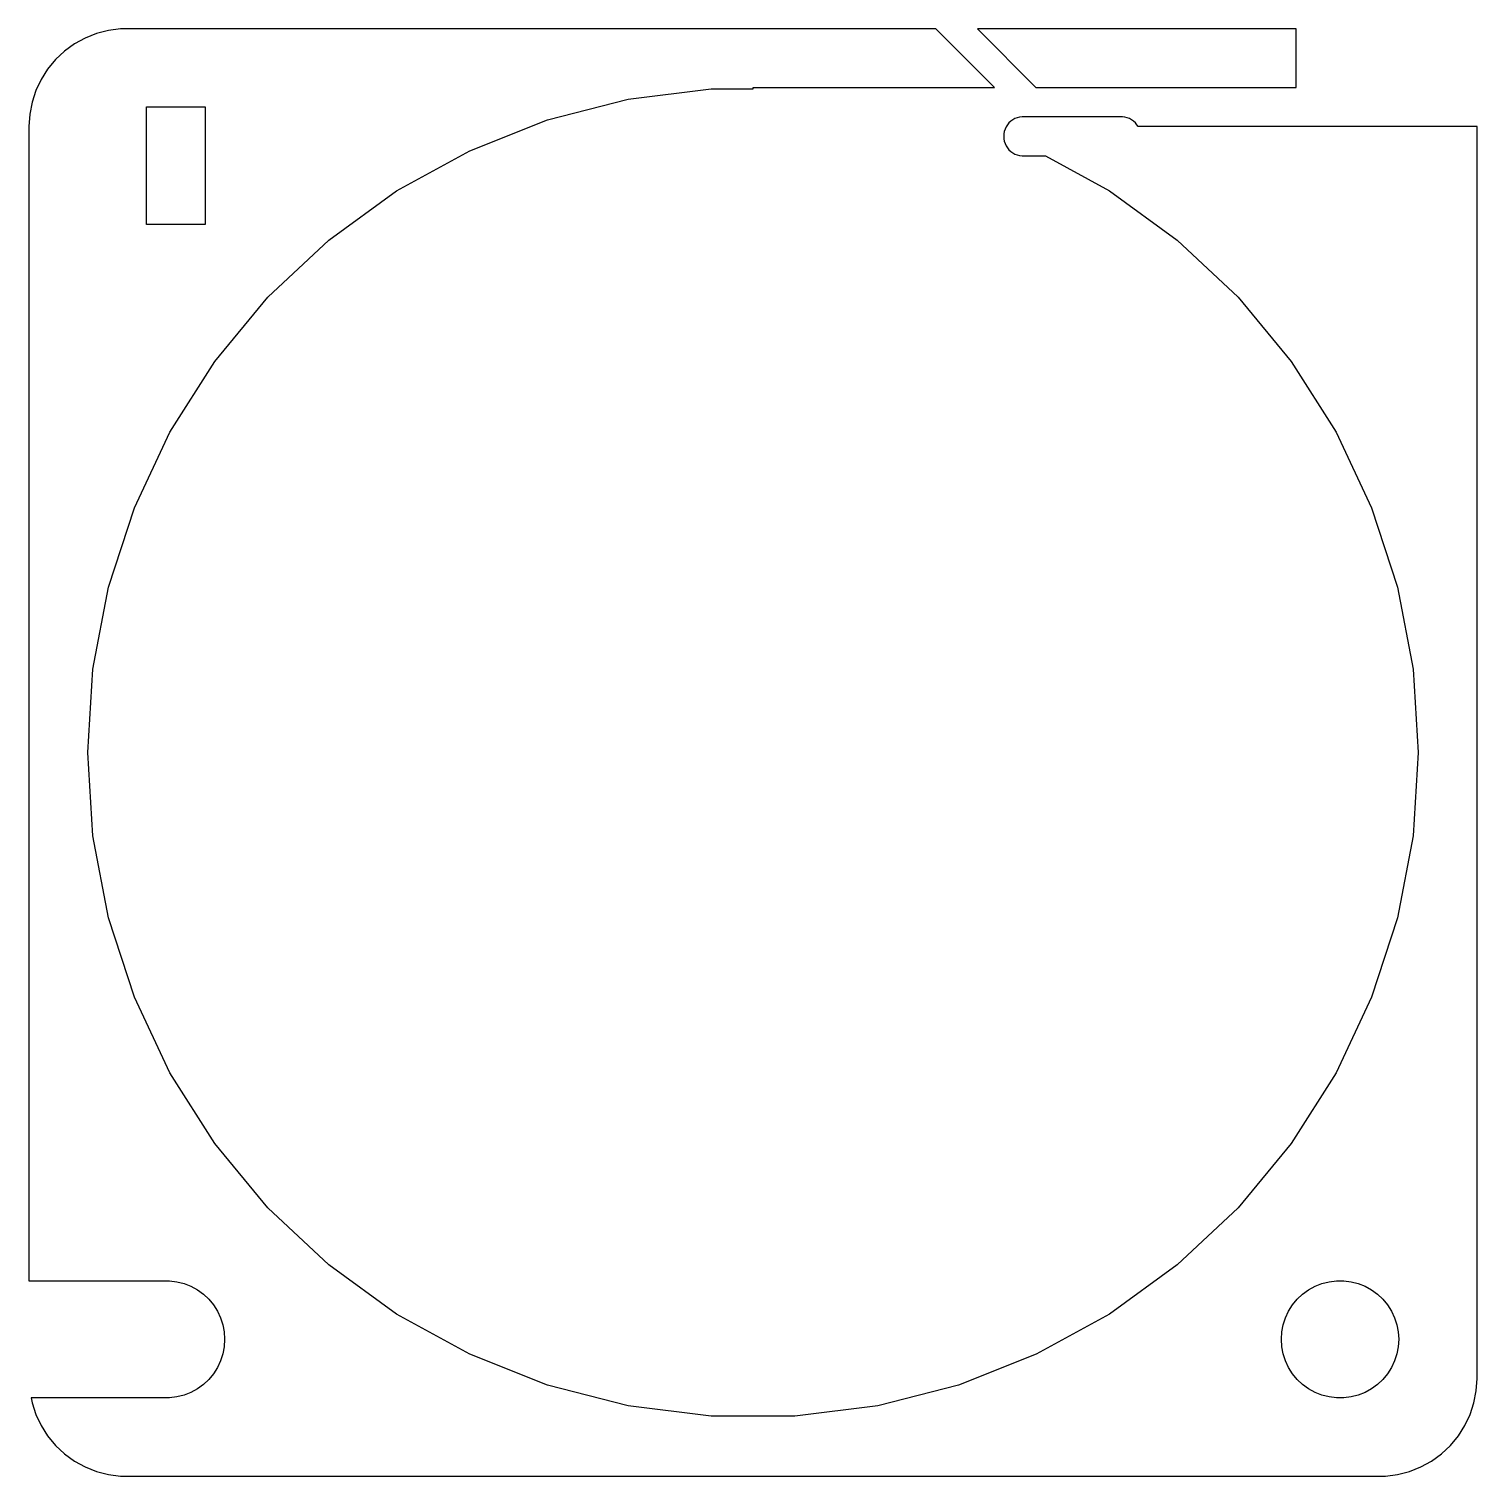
# Model space of a CAD drawing. Header units: metres. Extents: x -37 to 37, y 131 to 205.
import ezdxf

# ---------------------------------------------------------------- set-up
doc = ezdxf.new("R2010")
doc.units = ezdxf.units.M

msp = doc.modelspace()

# ---------------------------------------------------------------- linework, layer by layer
for p, q in [((-32.3139, 204.99), (-32.9369, 204.911)), ((9.3432, 204.99), (-32.3139, 204.99)), ((12.3333, 202), (9.3432, 204.99)), ((27.75, 204.99), (11.4645, 204.99)), ((11.4645, 204.99), (14.4547, 202)), ((27.75, 202), (27.75, 204.99)), ((-34.1289, 204.524), (-34.6791, 204.222)), ((-33.5451, 204.755), (-34.1289, 204.524)), ((-32.9369, 204.911), (-33.5451, 204.755)), ((-35.1871, 203.853), (-35.6448, 203.423)), ((-34.6791, 204.222), (-35.1871, 203.853)), ((-36.0451, 202.939), (-36.3815, 202.409)), ((-35.6448, 203.423), (-36.0451, 202.939)), ((-36.3815, 202.409), (-36.6489, 201.841)), ((-36.6489, 201.841), (-36.8429, 201.243)), ((-10.5066, 200.336), (-6.371, 201.398)), ((-6.371, 201.398), (-2.1349, 201.933)), ((-2.1349, 201.933), (0, 201.933)), ((0, 201.933), (0, 202)), ((0, 202), (12.3333, 202)), ((14.4547, 202), (27.75, 202)), ((-36.9606, 200.627), (-37, 200)), ((-36.8429, 201.243), (-36.9606, 200.627)), ((-31, 195), (-31, 201)), ((-31, 201), (-28, 201)), ((-28, 201), (-28, 195)), ((-37, 200), (-37, 140.994)), ((-14.4765, 198.764), (-10.5066, 200.336)), ((12.8812, 199.868), (12.8424, 199.749)), ((12.9347, 199.982), (12.8812, 199.868)), ((13.002, 200.088), (12.9347, 199.982)), ((13.082, 200.185), (13.002, 200.088)), ((13.1736, 200.271), (13.082, 200.185)), ((13.2752, 200.344), (13.1736, 200.271)), ((13.3852, 200.405), (13.2752, 200.344)), ((13.502, 200.451), (13.3852, 200.405)), ((13.6236, 200.482), (13.502, 200.451)), ((13.7482, 200.498), (13.6236, 200.482)), ((18.8738, 200.498), (13.7482, 200.498)), ((18.9984, 200.482), (18.8738, 200.498)), ((19.12, 200.451), (18.9984, 200.482)), ((19.2368, 200.405), (19.12, 200.451)), ((19.3468, 200.344), (19.2368, 200.405)), ((19.4484, 200.271), (19.3468, 200.344)), ((19.54, 200.185), (19.4484, 200.271)), ((19.62, 200.088), (19.54, 200.185)), ((19.6757, 200), (19.62, 200.088)), ((37, 200), (19.6757, 200)), ((37, 136), (37, 200)), ((12.8189, 199.625), (12.811, 199.5)), ((12.811, 199.5), (12.8189, 199.375)), ((12.8424, 199.749), (12.8189, 199.625)), ((12.8189, 199.375), (12.8424, 199.251)), ((12.8424, 199.251), (12.8812, 199.132)), ((12.8812, 199.132), (12.9347, 199.018)), ((-18.2181, 196.707), (-14.4765, 198.764)), ((12.9347, 199.018), (13.002, 198.912)), ((13.002, 198.912), (13.082, 198.815)), ((13.082, 198.815), (13.1736, 198.729)), ((13.1736, 198.729), (13.2752, 198.656)), ((13.2752, 198.656), (13.3852, 198.595)), ((13.3852, 198.595), (13.502, 198.549)), ((13.502, 198.549), (13.6236, 198.518)), ((13.6236, 198.518), (13.7482, 198.502)), ((13.7482, 198.502), (14.9533, 198.502)), ((14.9533, 198.502), (18.2181, 196.707)), ((-21.6724, 194.197), (-18.2181, 196.707)), ((18.2181, 196.707), (21.6724, 194.197)), ((-28, 195), (-31, 195)), ((-24.7849, 191.275), (-21.6724, 194.197)), ((21.6724, 194.197), (24.7849, 191.275)), ((-27.5066, 187.985), (-24.7849, 191.275)), ((24.7849, 191.275), (27.5066, 187.985)), ((-29.7944, 184.38), (-27.5066, 187.985)), ((27.5066, 187.985), (29.7944, 184.38)), ((-31.6124, 180.516), (-29.7944, 184.38)), ((29.7944, 184.38), (31.6124, 180.516)), ((-32.9318, 176.455), (-31.6124, 180.516)), ((31.6124, 180.516), (32.9318, 176.455)), ((-33.7319, 172.261), (-32.9318, 176.455)), ((32.9318, 176.455), (33.7319, 172.261)), ((-34, 168), (-33.7319, 172.261)), ((33.7319, 172.261), (34, 168)), ((-33.7319, 163.739), (-34, 168)), ((34, 168), (33.7319, 163.739)), ((-32.9318, 159.545), (-33.7319, 163.739)), ((33.7319, 163.739), (32.9318, 159.545)), ((-31.6124, 155.484), (-32.9318, 159.545)), ((32.9318, 159.545), (31.6124, 155.484)), ((-29.7944, 151.62), (-31.6124, 155.484)), ((31.6124, 155.484), (29.7944, 151.62)), ((-27.5066, 148.015), (-29.7944, 151.62)), ((29.7944, 151.62), (27.5066, 148.015)), ((-24.7849, 144.725), (-27.5066, 148.015)), ((27.5066, 148.015), (24.7849, 144.725)), ((-21.6724, 141.803), (-24.7849, 144.725)), ((24.7849, 144.725), (21.6724, 141.803)), ((-18.2181, 139.293), (-21.6724, 141.803)), ((21.6724, 141.803), (18.2181, 139.293)), ((-37, 140.994), (-29.8116, 140.994)), ((-29.8116, 140.994), (-29.4379, 140.947)), ((-29.4379, 140.947), (-29.0729, 140.853)), ((-29.0729, 140.853), (-28.7227, 140.714)), ((-28.7227, 140.714), (-28.3925, 140.533)), ((28.3925, 140.533), (28.7227, 140.714)), ((28.7227, 140.714), (29.0729, 140.853)), ((29.0729, 140.853), (29.4379, 140.947)), ((29.4379, 140.947), (29.8116, 140.994)), ((29.8116, 140.994), (30.1884, 140.994)), ((30.1884, 140.994), (30.5621, 140.947)), ((30.5621, 140.947), (30.927, 140.853)), ((30.927, 140.853), (31.2773, 140.714)), ((31.2773, 140.714), (31.6075, 140.533)), ((-28.3925, 140.533), (-28.0877, 140.312)), ((-28.0877, 140.312), (-27.8131, 140.054)), ((-27.8131, 140.054), (-27.5729, 139.763)), ((27.5729, 139.763), (27.8131, 140.054)), ((27.8131, 140.054), (28.0877, 140.312)), ((28.0877, 140.312), (28.3925, 140.533)), ((31.6075, 140.533), (31.9123, 140.312)), ((31.9123, 140.312), (32.1869, 140.054)), ((32.1869, 140.054), (32.427, 139.763)), ((-27.5729, 139.763), (-27.3711, 139.445)), ((-27.3711, 139.445), (-27.2107, 139.104)), ((-14.4765, 137.236), (-18.2181, 139.293)), ((18.2181, 139.293), (14.4765, 137.236)), ((27.2107, 139.104), (27.3711, 139.445)), ((27.3711, 139.445), (27.5729, 139.763)), ((32.427, 139.763), (32.6289, 139.445)), ((32.6289, 139.445), (32.7893, 139.104)), ((-27.2107, 139.104), (-27.0942, 138.746)), ((-27.0942, 138.746), (-27.0237, 138.376)), ((27.0237, 138.376), (27.0942, 138.746)), ((27.0942, 138.746), (27.2107, 139.104)), ((32.7893, 139.104), (32.9057, 138.746)), ((32.9057, 138.746), (32.9763, 138.376)), ((-27.0237, 138.376), (-27, 138)), ((-27, 138), (-27.0237, 137.624)), ((27, 138), (27.0237, 138.376)), ((27.0237, 137.624), (27, 138)), ((32.9763, 138.376), (33, 138)), ((33, 138), (32.9763, 137.624)), ((-27.0942, 137.254), (-27.2107, 136.896)), ((-27.0237, 137.624), (-27.0942, 137.254)), ((-10.5066, 135.664), (-14.4765, 137.236)), ((14.4765, 137.236), (10.5066, 135.664)), ((27.0942, 137.254), (27.0237, 137.624)), ((27.2107, 136.896), (27.0942, 137.254)), ((32.9057, 137.254), (32.7893, 136.896)), ((32.9763, 137.624), (32.9057, 137.254)), ((-27.5729, 136.237), (-27.8131, 135.946)), ((-27.3711, 136.555), (-27.5729, 136.237)), ((-27.2107, 136.896), (-27.3711, 136.555)), ((27.3711, 136.555), (27.2107, 136.896)), ((27.5729, 136.237), (27.3711, 136.555)), ((27.8131, 135.946), (27.5729, 136.237)), ((32.427, 136.237), (32.1869, 135.946)), ((32.6289, 136.555), (32.427, 136.237)), ((32.7893, 136.896), (32.6289, 136.555)), ((-28.3925, 135.467), (-28.7227, 135.286)), ((-28.0877, 135.688), (-28.3925, 135.467)), ((-27.8131, 135.946), (-28.0877, 135.688)), ((-6.371, 134.602), (-10.5066, 135.664)), ((10.5066, 135.664), (6.371, 134.602)), ((28.0877, 135.688), (27.8131, 135.946)), ((28.3925, 135.467), (28.0877, 135.688)), ((28.7227, 135.286), (28.3925, 135.467)), ((31.6075, 135.467), (31.2773, 135.286)), ((31.9123, 135.688), (31.6075, 135.467)), ((32.1869, 135.946), (31.9123, 135.688)), ((36.9606, 135.373), (37, 136)), ((-29.8116, 135.006), (-36.8905, 135.006)), ((-36.8905, 135.006), (-36.8429, 134.757)), ((-36.8429, 134.757), (-36.6489, 134.159)), ((-29.4379, 135.053), (-29.8116, 135.006)), ((-29.0729, 135.147), (-29.4379, 135.053)), ((-28.7227, 135.286), (-29.0729, 135.147)), ((29.0729, 135.147), (28.7227, 135.286)), ((29.4379, 135.053), (29.0729, 135.147)), ((29.8116, 135.006), (29.4379, 135.053)), ((30.1884, 135.006), (29.8116, 135.006)), ((30.5621, 135.053), (30.1884, 135.006)), ((30.927, 135.147), (30.5621, 135.053)), ((31.2773, 135.286), (30.927, 135.147)), ((36.6489, 134.159), (36.8429, 134.757)), ((36.8429, 134.757), (36.9606, 135.373)), ((-36.6489, 134.159), (-36.3815, 133.591)), ((-2.1349, 134.067), (-6.371, 134.602)), ((2.1349, 134.067), (-2.1349, 134.067)), ((6.371, 134.602), (2.1349, 134.067)), ((36.3815, 133.591), (36.6489, 134.159)), ((-36.3815, 133.591), (-36.0451, 133.061)), ((36.0451, 133.061), (36.3815, 133.591)), ((-36.0451, 133.061), (-35.6448, 132.577)), ((-35.6448, 132.577), (-35.1871, 132.147)), ((35.1871, 132.147), (35.6448, 132.577)), ((35.6448, 132.577), (36.0451, 133.061)), ((-35.1871, 132.147), (-34.6791, 131.778)), ((-34.6791, 131.778), (-34.1289, 131.476)), ((34.1289, 131.476), (34.6791, 131.778)), ((34.6791, 131.778), (35.1871, 132.147)), ((-34.1289, 131.476), (-33.5451, 131.245)), ((-33.5451, 131.245), (-32.9369, 131.089)), ((-32.9369, 131.089), (-32.3139, 131.01)), ((-32.3139, 131.01), (32.3139, 131.01)), ((32.3139, 131.01), (32.9369, 131.089)), ((32.9369, 131.089), (33.5451, 131.245)), ((33.5451, 131.245), (34.1289, 131.476))]:
    msp.add_line(p, q)

doc.saveas('drawing.dxf')
